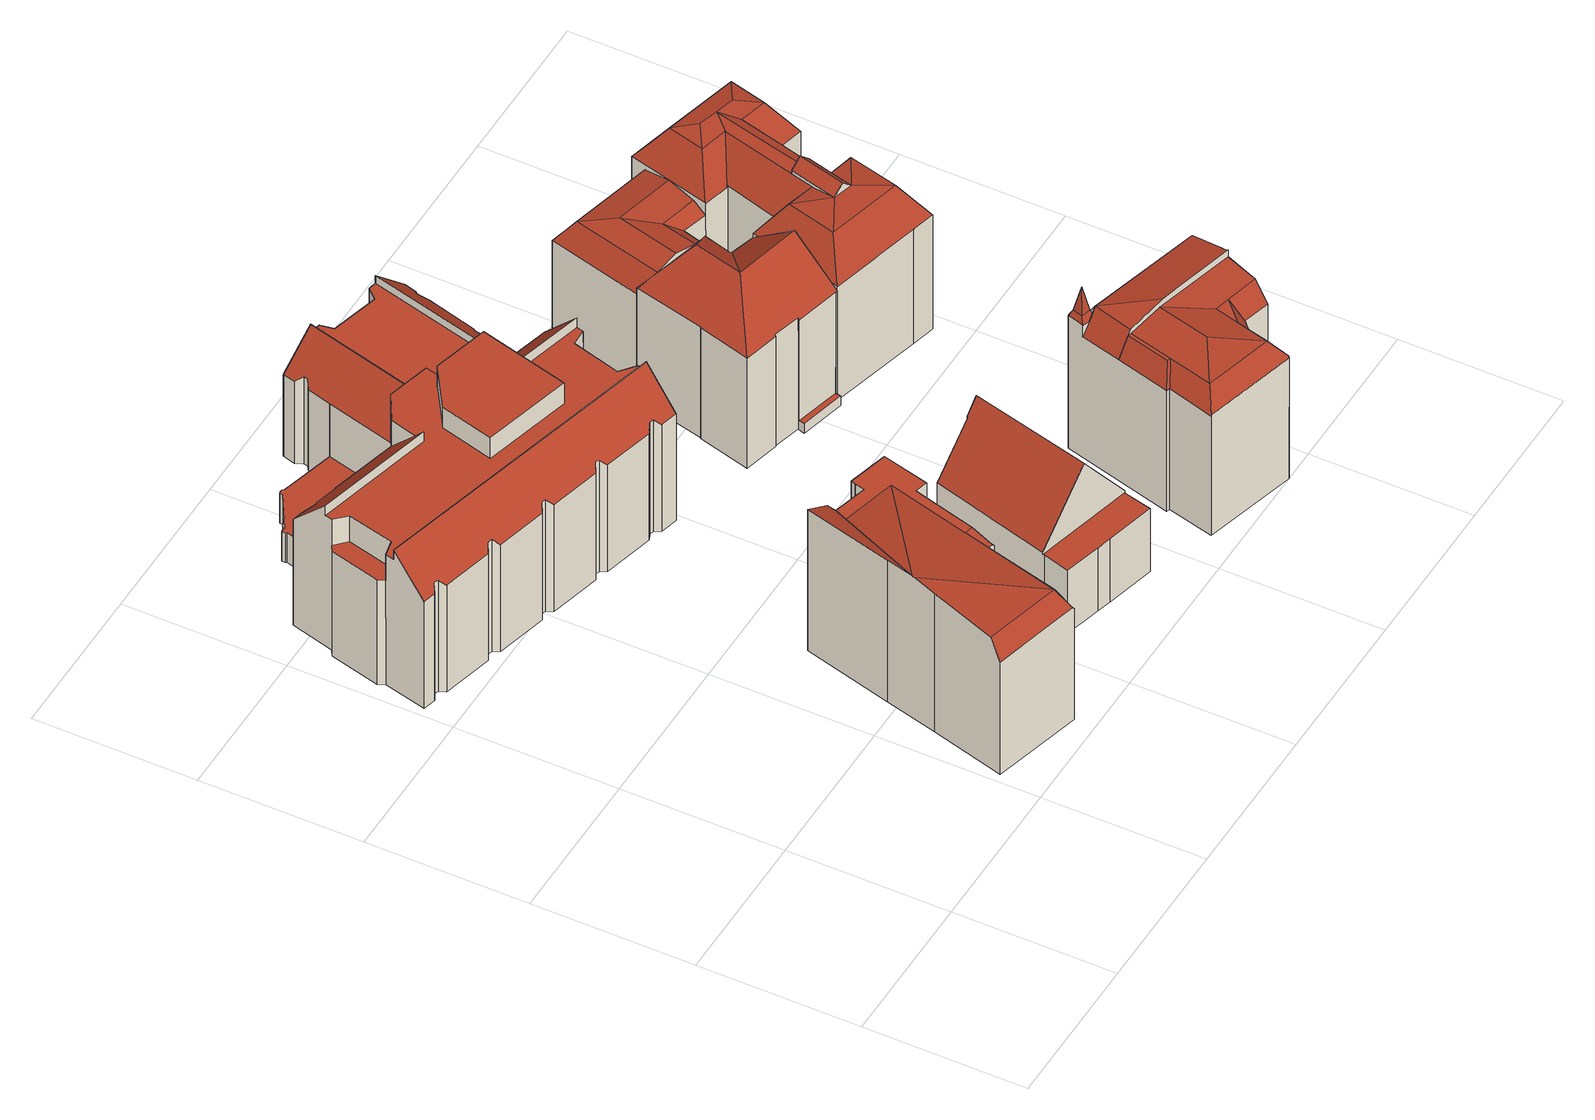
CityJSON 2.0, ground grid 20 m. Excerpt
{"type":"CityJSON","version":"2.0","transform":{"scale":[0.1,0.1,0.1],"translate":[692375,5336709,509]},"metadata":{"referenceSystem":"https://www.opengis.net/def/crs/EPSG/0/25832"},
"CityObjects":{
"building1":{"type":"Building","attributes":{"Gemeindeschluessel":"09162000","HoeheDach":"530.581","HoeheGrund":"509.930","Methode":"2000","NiedrigsteTraufeDesGebaeudes":"526.070","Geometrietyp2DReferenz":"3000","function":"31001_1000","roofType":"3400","measuredHeight":20.65,"storeysAboveGround":4},"address":[{"country":"Germany","locality":"München","thoroughfareName":"Giselastraße 22"}],"geometry":[{"type":"Solid","lod":"2","boundaries":[[[[0,1,2,3,4]],[[5,6,7,8,9,10,11]],[[12,13,14,15]],[[16,17,18,13,12,19,20,21,22,23,24]],[[1,25,17,16,2]],[[6,5,21,26,27]],[[2,16,24,3]],[[4,28,29,8,7,30,31,15,14,0]],[[19,32,20]],[[19,12,15,31]],[[18,25,1,0,14,13]],[[29,33,34,9,8]],[[26,21,35]],[[24,23,11,10,36]],[[37,36,34,33]],[[22,5,11,23]],[[30,7,6,27]],[[37,38,3,24,36]],[[28,4,3,38]],[[32,35,21,20]],[[22,21,5]],[[10,9,34,36]],[[18,17,25]],[[29,28,38,37,33]],[[30,27,26,35,32,19,31]]]],"semantics":{"surfaces":[{"type":"WallSurface"},{"type":"RoofSurface","Dachneigung":"90.000","Dachorientierung":"-1.000","Flaeche":"42.247","Z_MAX":"19.020","Z_MAX_ASL":"528.950","Z_MIN":"19.020","Z_MIN_ASL":"528.950"},{"type":"RoofSurface","Dachneigung":"30.699","Dachorientierung":"106.835","Flaeche":"29.247","Z_MAX":"19.020","Z_MAX_ASL":"528.950","Z_MIN":"16.173","Z_MIN_ASL":"526.103"},{"type":"RoofSurface","Dachneigung":"62.766","Dachorientierung":"106.861","Flaeche":"28.727","Z_MAX":"20.634","Z_MAX_ASL":"530.564","Z_MIN":"19.020","Z_MIN_ASL":"528.950"},{"type":"RoofSurface","Dachneigung":"27.245","Dachorientierung":"196.697","Flaeche":"3.826","Z_MAX":"19.020","Z_MAX_ASL":"528.950","Z_MIN":"16.234","Z_MIN_ASL":"526.164"},{"type":"GroundSurface"},{"type":"RoofSurface","Dachneigung":"80.733","Dachorientierung":"106.835","Flaeche":"120.168","Z_MAX":"20.651","Z_MAX_ASL":"530.581","Z_MIN":"19.020","Z_MIN_ASL":"528.950"},{"type":"RoofSurface","Dachneigung":"29.513","Dachorientierung":"196.600","Flaeche":"32.570","Z_MAX":"19.020","Z_MAX_ASL":"528.950","Z_MIN":"16.360","Z_MIN_ASL":"526.290"},{"type":"RoofSurface","Dachneigung":"82.511","Dachorientierung":"16.600","Flaeche":"45.531","Z_MAX":"20.651","Z_MAX_ASL":"530.581","Z_MIN":"19.020","Z_MIN_ASL":"528.950"},{"type":"RoofSurface","Dachneigung":"27.307","Dachorientierung":"106.835","Flaeche":"41.025","Z_MAX":"19.020","Z_MAX_ASL":"528.950","Z_MIN":"16.140","Z_MIN_ASL":"526.070"},{"type":"RoofSurface","Dachneigung":"22.581","Dachorientierung":"16.600","Flaeche":"13.567","Z_MAX":"19.020","Z_MAX_ASL":"528.950","Z_MIN":"16.164","Z_MIN_ASL":"526.094"},{"type":"RoofSurface","Dachneigung":"81.614","Dachorientierung":"196.602","Flaeche":"55.810","Z_MAX":"20.651","Z_MAX_ASL":"530.581","Z_MIN":"19.020","Z_MIN_ASL":"528.950"}],"values":[[0,0,0,1,2,3,4,5,0,0,0,0,0,6,7,8,0,9,0,10,0,11,0,0,0]]}}]},
"building2":{"type":"Building","attributes":{"Gemeindeschluessel":"09162000","HoeheDach":"532.100","HoeheGrund":"510.040","Methode":"2000","NiedrigsteTraufeDesGebaeudes":"514.330","Geometrietyp2DReferenz":"3000","function":"31001_9998","roofType":"1000","measuredHeight":22.06,"storeysAboveGround":4},"address":[{"country":"Germany","locality":"München","thoroughfareName":"Giselastraße 21"}],"geometry":[{"type":"Solid","lod":"2","boundaries":[[[[39,40,41,42]],[[43,44,45,46]],[[47,48,49,50,51,52]],[[40,53,54,41]],[[55,56,57]],[[58,59,60,61,57,56,62]],[[63,64,65,66]],[[67,68,69,70]],[[71,72,73,74]],[[75,76,77,78]],[[79,80,81,82]],[[83,84,85,86]],[[87,88,89,90]],[[61,91,57]],[[92,85,84,93,94,95,96]],[[97,98,99,100]],[[101,88,102,103,104,105]],[[61,60,106,107]],[[108,109,110,111]],[[112,113,67,70,114,115,116]],[[117,118,119,120]],[[121,39,42,122]],[[123,124,125,126,127,128,129,130,131,132,133,52,51,134]],[[135,136,137,138]],[[50,139,134,51]],[[140,63,66,141]],[[142,143,144,145]],[[146,147,148,149]],[[48,47,150]],[[151,152,153,154]],[[155,156,157,58,62,158]],[[159,160,161,162]],[[163,164,69,68,50,49]],[[48,150,165,166,167,168,72,71,169,102,88,87,170,171,172,157,156,173,145,144,174,163,49]],[[175,135,138,176]],[[100,43,46,97]],[[177,178,179,180]],[[165,181,182,166]],[[124,123,183,184]],[[185,186,187,133,132,188]],[[88,101,189,190,89]],[[106,60,59,172,171,99,98]],[[155,191,173,156]],[[171,170,192,99]],[[131,130,193,194]],[[80,190,189,81]],[[195,167,166,182,75,78]],[[126,125,196,197]],[[191,142,145,173]],[[198,199,200,201]],[[170,87,90,192]],[[64,175,176,65]],[[202,203,204,205]],[[72,168,206,73]],[[207,103,102,169]],[[125,124,184,196]],[[178,186,185,179]],[[187,47,52,133]],[[208,202,205,209]],[[53,40,39,121,210,160,159,211,136,135,175,64,63,140,212,213,199,198,203,202,208,104,103,207]],[[54,53,207,169,71,74,214]],[[95,215,216,96]],[[217,83,86,218]],[[74,73,206,219,220,221]],[[222,223,224,225]],[[181,165,150]],[[115,108,111,116]],[[213,212,226,227]],[[109,85,92,110]],[[86,85,109,108,115,218]],[[228,214,74,221]],[[210,121,122,229]],[[59,58,157,172]],[[114,217,218,115]],[[230,117,120,231]],[[44,79,82,45]],[[215,151,154,216]],[[118,222,225,119]],[[232,177,180,233]],[[139,234,235,236]],[[99,192,90,89,190,80,79,44,43,100]],[[56,55,94,93,237]],[[150,47,187,186,178,177,232,76,75,182,181]],[[93,84,83,217,114,70,69,164,238,237]],[[91,223,222,118,117,230,152,151,215,95,94,55,57]],[[168,167,219,206]],[[67,113,239,147,146,234,139,50,68]],[[160,210,229,161]],[[147,239,240,148]],[[221,220,241,228]],[[212,140,141,226]],[[143,142,191,155,158]],[[163,174,238,164]],[[127,126,197,242]],[[203,198,201,204]],[[76,232,233,77]],[[136,211,243,137]],[[129,128,244,245]],[[211,159,162,243]],[[199,213,227,200]],[[139,236,183,123,134]],[[224,223,91,61,107]],[[167,195,241,220,219]],[[56,237,238,174,144,143,158,62]],[[130,129,245,193]],[[152,230,231,153]],[[106,98,97,46,45,82,81,189,101,105,209,205,204,201,200,227,226,141,66,65,176,138,137,243,162,161,229,122,42,41,54,214,228,241,195,78,77,233,180,179,185,188,194,193,245,244,242,197,196,184,183,236,235,149,148,240,112,116,111,110,92,96,216,154,153,231,120,119,225,224,107]],[[128,127,242,244]],[[104,208,209,105]],[[132,131,194,188]],[[234,146,149,235]],[[239,113,112,240]]]],"semantics":{"surfaces":[{"type":"WallSurface"},{"type":"RoofSurface","Dachneigung":"42.513","Dachorientierung":"16.734","Flaeche":"65.933","Z_MAX":"20.440","Z_MAX_ASL":"530.480","Z_MIN":"15.330","Z_MIN_ASL":"525.370"},{"type":"RoofSurface","Dachneigung":"90.000","Dachorientierung":"-1.000","Flaeche":"122.517","Z_MAX":"4.290","Z_MAX_ASL":"514.330","Z_MIN":"4.290","Z_MIN_ASL":"514.330"},{"type":"RoofSurface","Dachneigung":"90.000","Dachorientierung":"-1.000","Flaeche":"328.989","Z_MAX":"19.070","Z_MAX_ASL":"529.110","Z_MIN":"19.070","Z_MIN_ASL":"529.110"},{"type":"RoofSurface","Dachneigung":"41.526","Dachorientierung":"196.734","Flaeche":"250.668","Z_MAX":"20.440","Z_MAX_ASL":"530.480","Z_MIN":"15.547","Z_MIN_ASL":"525.587"},{"type":"RoofSurface","Dachneigung":"90.000","Dachorientierung":"-1.000","Flaeche":"16.914","Z_MAX":"15.308","Z_MAX_ASL":"525.349","Z_MIN":"15.308","Z_MIN_ASL":"525.349"},{"type":"RoofSurface","Dachneigung":"90.000","Dachorientierung":"-1.000","Flaeche":"15.855","Z_MAX":"11.480","Z_MAX_ASL":"521.520","Z_MIN":"11.480","Z_MIN_ASL":"521.520"},{"type":"RoofSurface","Dachneigung":"90.000","Dachorientierung":"-1.000","Flaeche":"18.962","Z_MAX":"15.257","Z_MAX_ASL":"525.297","Z_MIN":"15.257","Z_MIN_ASL":"525.297"},{"type":"RoofSurface","Dachneigung":"42.513","Dachorientierung":"16.734","Flaeche":"105.162","Z_MAX":"20.440","Z_MAX_ASL":"530.480","Z_MIN":"15.330","Z_MIN_ASL":"525.370"},{"type":"RoofSurface","Dachneigung":"90.000","Dachorientierung":"-1.000","Flaeche":"171.038","Z_MAX":"15.300","Z_MAX_ASL":"525.340","Z_MIN":"15.300","Z_MIN_ASL":"525.340"},{"type":"RoofSurface","Dachneigung":"45.435","Dachorientierung":"106.682","Flaeche":"112.353","Z_MAX":"16.370","Z_MAX_ASL":"526.410","Z_MIN":"11.959","Z_MIN_ASL":"521.999"},{"type":"RoofSurface","Dachneigung":"44.160","Dachorientierung":"286.682","Flaeche":"94.461","Z_MAX":"16.370","Z_MAX_ASL":"526.410","Z_MIN":"11.910","Z_MIN_ASL":"521.950"},{"type":"RoofSurface","Dachneigung":"90.000","Dachorientierung":"-1.000","Flaeche":"123.558","Z_MAX":"22.060","Z_MAX_ASL":"532.100","Z_MIN":"22.060","Z_MIN_ASL":"532.100"},{"type":"GroundSurface"}],"values":[[0,0,0,0,0,1,0,0,0,0,0,0,0,0,0,0,0,0,0,0,0,0,2,0,0,0,0,0,0,0,0,0,0,3,0,0,0,0,0,0,0,0,0,0,0,0,0,0,0,0,0,0,0,0,0,0,0,0,0,4,0,0,0,5,0,0,0,0,0,6,0,0,0,0,0,0,0,0,0,0,7,0,8,9,10,0,11,0,0,0,0,12,0,0,0,0,0,0,0,0,0,0,0,0,0,0,13,0,0,0,0,0]]}}]},
"building3":{"type":"Building","attributes":{"Gemeindeschluessel":"09162000","HoeheDach":"527.670","HoeheGrund":"509.730","Methode":"2000","NiedrigsteTraufeDesGebaeudes":"518.910","Geometrietyp2DReferenz":"3000","function":"31001_9998","roofType":"3100","measuredHeight":17.94,"storeysAboveGround":2},"address":[{"country":"Germany","locality":"München","thoroughfareName":"Giselastraße 24"}],"geometry":[{"type":"Solid","lod":"2","boundaries":[[[[246,247,248,249,250]],[[251,252,253,254,255,256]],[[257,258,259,260]],[[258,257,261,262,263,264,246,250]],[[261,257,260,265]],[[266,267,251,256,268]],[[269,266,268,262,261,265]],[[253,252,270,271]],[[260,259,249,248,247,272,273,271,270,274,269,265]],[[258,250,249,259]],[[272,264,263,255,254,273]],[[267,266,269,274]],[[262,268,256,255,263]],[[246,264,272,247]],[[254,253,271,273]],[[270,252,251,267,274]]]],"semantics":{"surfaces":[{"type":"WallSurface"},{"type":"RoofSurface","Dachneigung":"37.214","Dachorientierung":"286.524","Flaeche":"161.896","Z_MAX":"17.940","Z_MAX_ASL":"527.670","Z_MIN":"9.497","Z_MIN_ASL":"519.227"},{"type":"RoofSurface","Dachneigung":"90.000","Dachorientierung":"-1.000","Flaeche":"46.201","Z_MAX":"9.180","Z_MAX_ASL":"518.910","Z_MIN":"9.180","Z_MIN_ASL":"518.910"},{"type":"RoofSurface","Dachneigung":"37.214","Dachorientierung":"106.524","Flaeche":"164.399","Z_MAX":"17.940","Z_MAX_ASL":"527.670","Z_MIN":"9.467","Z_MIN_ASL":"519.197"},{"type":"GroundSurface"}],"values":[[0,1,0,2,0,3,0,0,4,0,0,0,0,0,0,0]]}}]},
"building4":{"type":"Building","attributes":{"Gemeindeschluessel":"09162000","HoeheDach":"513.508","HoeheGrund":"510.030","Methode":"3100","NiedrigsteTraufeDesGebaeudes":"513.508","Geometrietyp2DReferenz":"3000","function":"51009_1610","roofType":"1000","measuredHeight":3.48},"geometry":[{"type":"Solid","lod":"2","boundaries":[[[[275,97,46,276]],[[277,189,81,82,45,46,97,278]],[[279,189,277,280]],[[281,81,189,279]],[[280,277,278,282]],[[276,46,45,283]],[[284,82,81,281]],[[283,45,82,284]],[[276,283,284,281,279,280,282,275]],[[282,278,97,275]]]],"semantics":{"surfaces":[{"type":"WallSurface"},{"type":"GroundSurface"},{"type":"RoofSurface","Dachneigung":"90.000","Dachorientierung":"-1.000","Flaeche":"7.277","Z_MAX":"3.478","Z_MAX_ASL":"513.508","Z_MIN":"3.478","Z_MIN_ASL":"513.508"}],"values":[[0,1,0,0,0,0,0,0,2,0]]}}]},
"building5":{"type":"Building","attributes":{"Gemeindeschluessel":"09162000","HoeheDach":"533.340","HoeheGrund":"509.680","Methode":"2000","NiedrigsteTraufeDesGebaeudes":"523.440","Geometrietyp2DReferenz":"3000","function":"31001_1000","roofType":"3400","measuredHeight":23.66,"storeysAboveGround":4},"address":[{"country":"Germany","locality":"München","thoroughfareName":"Giselastraße 26"}],"geometry":[{"type":"Solid","lod":"2","boundaries":[[[[285,286,287,288]],[[289,290,291,292]],[[293,294,295]],[[296,297,298,299,300]],[[301,302,303,304]],[[305,306,307,308]],[[309,310,311,312,313,314,315,316]],[[317,318,319]],[[320,321,309,322]],[[323,319,318,324,325,300,326]],[[295,327,328]],[[329,330,331,332]],[[314,333,334,335,336,337,338,315]],[[296,339,297]],[[331,330,340,341,285,288]],[[342,343,344,322]],[[287,286,345,346,347,348]],[[312,311,349]],[[322,309,316,342]],[[310,350,324]],[[302,351,352,353,303]],[[323,290,289,354,317,319]],[[294,327,295]],[[305,355,356,306]],[[291,308,307,304,303,353,343,342,316,315,338,332,331,288,287,348,357,292]],[[358,328,327,313,312,349]],[[344,359,339,320,322]],[[306,301,304,307]],[[347,360,357,348]],[[317,361,358]],[[293,295,328]],[[293,334,333,294]],[[286,285,341,345]],[[301,306,356,298,302]],[[324,350,321,320,325]],[[317,358,349]],[[337,329,332,338]],[[335,361,336]],[[302,298,297,351]],[[356,299,298]],[[318,317,349,311,310,324]],[[294,333,314,313,327]],[[360,347,346,340,330,329,337,336,361,317,354]],[[352,351,297,339,359]],[[325,320,339,296,300]],[[291,290,323,326,355,305,308]],[[361,335,334,293,328,358]],[[352,359,344,343,353]],[[350,310,309,321]],[[357,360,354,289,292]],[[340,346,345,341]],[[300,299,356,355,326]]]],"semantics":{"surfaces":[{"type":"WallSurface"},{"type":"RoofSurface","Dachneigung":"11.776","Dachorientierung":"17.074","Flaeche":"2.067","Z_MAX":"23.660","Z_MAX_ASL":"533.340","Z_MIN":"20.260","Z_MIN_ASL":"529.940"},{"type":"RoofSurface","Dachneigung":"79.519","Dachorientierung":"106.873","Flaeche":"32.044","Z_MAX":"21.050","Z_MAX_ASL":"530.730","Z_MIN":"20.230","Z_MIN_ASL":"529.910"},{"type":"RoofSurface","Dachneigung":"77.313","Dachorientierung":"286.873","Flaeche":"12.727","Z_MAX":"21.910","Z_MAX_ASL":"531.590","Z_MIN":"20.830","Z_MIN_ASL":"530.510"},{"type":"RoofSurface","Dachneigung":"25.971","Dachorientierung":"197.099","Flaeche":"1.281","Z_MAX":"20.230","Z_MAX_ASL":"529.910","Z_MIN":"17.584","Z_MIN_ASL":"527.264"},{"type":"RoofSurface","Dachneigung":"11.614","Dachorientierung":"197.074","Flaeche":"2.065","Z_MAX":"23.660","Z_MAX_ASL":"533.340","Z_MIN":"20.260","Z_MIN_ASL":"529.940"},{"type":"RoofSurface","Dachneigung":"79.523","Dachorientierung":"197.075","Flaeche":"19.989","Z_MAX":"21.050","Z_MAX_ASL":"530.730","Z_MIN":"20.230","Z_MIN_ASL":"529.910"},{"type":"RoofSurface","Dachneigung":"78.215","Dachorientierung":"17.075","Flaeche":"66.632","Z_MAX":"21.910","Z_MAX_ASL":"531.590","Z_MIN":"20.830","Z_MIN_ASL":"530.510"},{"type":"RoofSurface","Dachneigung":"9.927","Dachorientierung":"286.871","Flaeche":"2.429","Z_MAX":"23.660","Z_MAX_ASL":"533.340","Z_MIN":"20.260","Z_MIN_ASL":"529.940"},{"type":"RoofSurface","Dachneigung":"32.236","Dachorientierung":"197.035","Flaeche":"11.980","Z_MAX":"20.230","Z_MAX_ASL":"529.910","Z_MIN":"17.577","Z_MIN_ASL":"527.257"},{"type":"GroundSurface"},{"type":"RoofSurface","Dachneigung":"21.799","Dachorientierung":"197.075","Flaeche":"1.709","Z_MAX":"20.260","Z_MAX_ASL":"529.940","Z_MIN":"19.260","Z_MIN_ASL":"528.940"},{"type":"RoofSurface","Dachneigung":"29.691","Dachorientierung":"286.873","Flaeche":"17.749","Z_MAX":"20.230","Z_MAX_ASL":"529.910","Z_MIN":"17.565","Z_MIN_ASL":"527.245"},{"type":"RoofSurface","Dachneigung":"9.926","Dachorientierung":"106.871","Flaeche":"2.429","Z_MAX":"23.660","Z_MAX_ASL":"533.340","Z_MIN":"20.260","Z_MIN_ASL":"529.940"},{"type":"RoofSurface","Dachneigung":"21.798","Dachorientierung":"17.074","Flaeche":"1.139","Z_MAX":"20.260","Z_MAX_ASL":"529.940","Z_MIN":"19.530","Z_MIN_ASL":"529.210"},{"type":"RoofSurface","Dachneigung":"90.000","Dachorientierung":"-1.000","Flaeche":"5.697","Z_MAX":"13.760","Z_MAX_ASL":"523.440","Z_MIN":"13.760","Z_MIN_ASL":"523.440"},{"type":"RoofSurface","Dachneigung":"30.303","Dachorientierung":"137.651","Flaeche":"8.273","Z_MAX":"20.230","Z_MAX_ASL":"529.910","Z_MIN":"17.583","Z_MIN_ASL":"527.263"},{"type":"RoofSurface","Dachneigung":"90.000","Dachorientierung":"-1.000","Flaeche":"2.406","Z_MAX":"20.230","Z_MAX_ASL":"529.910","Z_MIN":"20.230","Z_MIN_ASL":"529.910"},{"type":"RoofSurface","Dachneigung":"35.708","Dachorientierung":"106.873","Flaeche":"15.410","Z_MAX":"20.230","Z_MAX_ASL":"529.910","Z_MIN":"17.583","Z_MIN_ASL":"527.263"},{"type":"RoofSurface","Dachneigung":"90.000","Dachorientierung":"-1.000","Flaeche":"3.169","Z_MAX":"20.230","Z_MAX_ASL":"529.910","Z_MIN":"20.230","Z_MIN_ASL":"529.910"},{"type":"RoofSurface","Dachneigung":"31.105","Dachorientierung":"286.883","Flaeche":"19.403","Z_MAX":"20.830","Z_MAX_ASL":"530.510","Z_MIN":"17.616","Z_MIN_ASL":"527.296"},{"type":"RoofSurface","Dachneigung":"21.801","Dachorientierung":"286.873","Flaeche":"1.646","Z_MAX":"20.260","Z_MAX_ASL":"529.940","Z_MIN":"19.385","Z_MIN_ASL":"529.065"},{"type":"RoofSurface","Dachneigung":"33.780","Dachorientierung":"17.075","Flaeche":"56.487","Z_MAX":"20.830","Z_MAX_ASL":"530.510","Z_MIN":"17.530","Z_MIN_ASL":"527.210"},{"type":"RoofSurface","Dachneigung":"31.644","Dachorientierung":"197.075","Flaeche":"32.447","Z_MAX":"20.230","Z_MAX_ASL":"529.910","Z_MIN":"17.611","Z_MIN_ASL":"527.291"},{"type":"RoofSurface","Dachneigung":"79.519","Dachorientierung":"286.873","Flaeche":"41.022","Z_MAX":"21.050","Z_MAX_ASL":"530.730","Z_MIN":"20.230","Z_MIN_ASL":"529.910"},{"type":"RoofSurface","Dachneigung":"21.801","Dachorientierung":"106.873","Flaeche":"1.931","Z_MAX":"20.260","Z_MAX_ASL":"529.940","Z_MIN":"19.260","Z_MIN_ASL":"528.940"},{"type":"RoofSurface","Dachneigung":"30.125","Dachorientierung":"286.874","Flaeche":"18.987","Z_MAX":"20.230","Z_MAX_ASL":"529.910","Z_MIN":"17.626","Z_MIN_ASL":"527.306"},{"type":"RoofSurface","Dachneigung":"78.369","Dachorientierung":"197.075","Flaeche":"34.067","Z_MAX":"21.050","Z_MAX_ASL":"530.730","Z_MIN":"20.230","Z_MIN_ASL":"529.910"}],"values":[[0,0,1,2,0,0,0,3,4,0,5,0,0,6,0,0,0,0,0,0,0,7,8,9,10,11,12,0,0,0,13,14,15,16,17,0,0,0,18,19,20,21,22,23,24,0,25,0,26,0,0,27]]}}]},
"building6":{"type":"Building","attributes":{"Gemeindeschluessel":"09162000","HoeheDach":"530.610","HoeheGrund":"509.640","Methode":"2000","NiedrigsteTraufeDesGebaeudes":"510.970","Geometrietyp2DReferenz":"3000","function":"31001_1000","roofType":"3200","measuredHeight":20.97},"address":[{"country":"Germany","locality":"München","thoroughfareName":"Giselastraße 25"}],"geometry":[{"type":"Solid","lod":"2","boundaries":[[[[362,363,364,365,366]],[[367,368,369,370]],[[371,372,373,374]],[[375,370,369,376,377]],[[378,379,380,381,382,383,384,385,365,364]],[[386,387,388,389]],[[386,389,390,391,392]],[[373,393,394,395]],[[396,380,379,397]],[[398,387,386,392,399,400,401,402]],[[403,404,405,383,382,406]],[[400,399,378,407,408]],[[409,385,384,410,411,412]],[[413,391,390,414]],[[379,413,414,397]],[[365,385,409,366]],[[377,376,415,416]],[[369,368,388,387,415,376]],[[395,394,375,377]],[[372,417,393,373]],[[398,418,395,377,416]],[[362,419,408,407,363]],[[411,410,405,404]],[[384,383,405,410]],[[398,416,415,387]],[[403,412,411,404]],[[382,381,420,406]],[[372,371,401,400,408,419,421]],[[421,422,417,372]],[[402,374,373,395,418]],[[401,371,374,402]],[[402,418,398]],[[381,380,396,420]],[[391,413,379,378,399,392]],[[363,407,378,364]],[[370,375,394,393,417,422,367]],[[419,362,366,409,412,403,406,420,396,397,414,390,389,388,368,367,422,421]]]],"semantics":{"surfaces":[{"type":"WallSurface"},{"type":"RoofSurface","Dachneigung":"54.815","Dachorientierung":"106.319","Flaeche":"6.859","Z_MAX":"16.020","Z_MAX_ASL":"525.660","Z_MIN":"14.962","Z_MIN_ASL":"524.602"},{"type":"RoofSurface","Dachneigung":"34.200","Dachorientierung":"16.315","Flaeche":"38.195","Z_MAX":"16.020","Z_MAX_ASL":"525.660","Z_MIN":"13.293","Z_MIN_ASL":"522.933"},{"type":"RoofSurface","Dachneigung":"51.240","Dachorientierung":"196.314","Flaeche":"88.080","Z_MAX":"20.970","Z_MAX_ASL":"530.610","Z_MIN":"16.050","Z_MIN_ASL":"525.690"},{"type":"RoofSurface","Dachneigung":"77.586","Dachorientierung":"196.315","Flaeche":"22.704","Z_MAX":"16.790","Z_MAX_ASL":"526.430","Z_MIN":"16.020","Z_MIN_ASL":"525.660"},{"type":"RoofSurface","Dachneigung":"37.296","Dachorientierung":"16.314","Flaeche":"33.953","Z_MAX":"20.970","Z_MAX_ASL":"530.610","Z_MIN":"16.050","Z_MIN_ASL":"525.690"},{"type":"RoofSurface","Dachneigung":"48.186","Dachorientierung":"106.320","Flaeche":"35.244","Z_MAX":"20.970","Z_MAX_ASL":"530.610","Z_MIN":"16.119","Z_MIN_ASL":"525.760"},{"type":"RoofSurface","Dachneigung":"33.471","Dachorientierung":"286.320","Flaeche":"40.822","Z_MAX":"16.020","Z_MAX_ASL":"525.660","Z_MIN":"13.290","Z_MIN_ASL":"522.930"},{"type":"RoofSurface","Dachneigung":"77.586","Dachorientierung":"16.315","Flaeche":"33.327","Z_MAX":"16.790","Z_MAX_ASL":"526.430","Z_MIN":"16.020","Z_MIN_ASL":"525.660"},{"type":"RoofSurface","Dachneigung":"58.638","Dachorientierung":"196.315","Flaeche":"8.367","Z_MAX":"16.020","Z_MAX_ASL":"525.660","Z_MIN":"14.953","Z_MIN_ASL":"524.593"},{"type":"RoofSurface","Dachneigung":"75.380","Dachorientierung":"286.319","Flaeche":"30.282","Z_MAX":"16.790","Z_MAX_ASL":"526.430","Z_MIN":"16.020","Z_MIN_ASL":"525.660"},{"type":"RoofSurface","Dachneigung":"90.000","Dachorientierung":"-1.000","Flaeche":"4.556","Z_MAX":"1.330","Z_MAX_ASL":"510.970","Z_MIN":"1.330","Z_MIN_ASL":"510.970"},{"type":"RoofSurface","Dachneigung":"75.380","Dachorientierung":"106.319","Flaeche":"19.611","Z_MAX":"16.790","Z_MAX_ASL":"526.430","Z_MIN":"16.020","Z_MIN_ASL":"525.660"},{"type":"RoofSurface","Dachneigung":"48.186","Dachorientierung":"286.320","Flaeche":"79.470","Z_MAX":"20.970","Z_MAX_ASL":"530.610","Z_MIN":"16.095","Z_MIN_ASL":"525.735"},{"type":"RoofSurface","Dachneigung":"51.240","Dachorientierung":"16.315","Flaeche":"45.936","Z_MAX":"20.970","Z_MAX_ASL":"530.610","Z_MIN":"16.119","Z_MIN_ASL":"525.760"},{"type":"GroundSurface"}],"values":[[0,0,1,2,3,0,0,4,0,5,0,6,0,0,0,0,7,0,8,9,10,0,11,0,0,0,0,0,0,12,0,0,0,13,14,0,15]]}}]},
"building7":{"type":"Building","attributes":{"Gemeindeschluessel":"09162000","HoeheDach":"532.270","HoeheGrund":"509.610","Methode":"2000","NiedrigsteTraufeDesGebaeudes":"526.272","Geometrietyp2DReferenz":"3000","function":"31001_1000","roofType":"3400","measuredHeight":22.66},"address":[{"country":"Germany","locality":"München","thoroughfareName":"Giselastraße 27"}],"geometry":[{"type":"Solid","lod":"2","boundaries":[[[[423,424,425]],[[426,427,428,429,430,431]],[[432,433,434,435]],[[436,437,438]],[[367,422,439,440,441]],[[442,429,428,443]],[[428,444,443]],[[445,441,446]],[[428,427,423,444]],[[438,447,448,449,436]],[[424,423,427]],[[431,450,451,426]],[[443,452,453,442]],[[454,455,423,456]],[[367,441,445,457,458]],[[459,460,461,462,463]],[[464,465,453,452,466,432]],[[449,467,468,437,436]],[[440,439,464,432,435]],[[426,451,469,470]],[[465,471,472,453]],[[423,425,473,456]],[[449,448,458,457,467]],[[455,454,474,444]],[[440,435,446,441]],[[463,462,447,438]],[[475,425,424,476,477]],[[473,478,433,479]],[[430,366,450,431]],[[468,480,437]],[[459,478,473,425,475,460]],[[362,366,430,429,442]],[[453,472,362,442]],[[457,445,446,468,467]],[[476,424,427,426,470]],[[446,435,434]],[[462,461,481,482,469,451,450,366,362,472,471,422,367,458,448,447]],[[474,466,452,444]],[[456,473,479,466,474,454]],[[433,432,466,479]],[[475,481,461,460]],[[437,480,433,478]],[[477,482,481,475]],[[480,468,446,434,433]],[[476,470,469,482,477]],[[465,464,439,422,471]],[[444,452,443]],[[423,455,444]],[[438,437,478,459,463]]]],"semantics":{"surfaces":[{"type":"RoofSurface","Dachneigung":"81.617","Dachorientierung":"16.503","Flaeche":"5.674","Z_MAX":"21.460","Z_MAX_ASL":"531.070","Z_MIN":"20.990","Z_MIN_ASL":"530.600"},{"type":"RoofSurface","Dachneigung":"34.324","Dachorientierung":"196.502","Flaeche":"64.174","Z_MAX":"20.990","Z_MAX_ASL":"530.600","Z_MIN":"16.709","Z_MIN_ASL":"526.319"},{"type":"RoofSurface","Dachneigung":"78.800","Dachorientierung":"196.502","Flaeche":"7.410","Z_MAX":"21.460","Z_MAX_ASL":"531.070","Z_MIN":"20.990","Z_MIN_ASL":"530.600"},{"type":"RoofSurface","Dachneigung":"31.576","Dachorientierung":"106.679","Flaeche":"7.330","Z_MAX":"20.990","Z_MAX_ASL":"530.600","Z_MIN":"16.694","Z_MIN_ASL":"526.304"},{"type":"WallSurface"},{"type":"RoofSurface","Dachneigung":"31.966","Dachorientierung":"286.518","Flaeche":"45.968","Z_MAX":"20.990","Z_MAX_ASL":"530.600","Z_MIN":"16.761","Z_MIN_ASL":"526.371"},{"type":"RoofSurface","Dachneigung":"82.546","Dachorientierung":"286.518","Flaeche":"11.560","Z_MAX":"21.460","Z_MAX_ASL":"531.070","Z_MIN":"20.990","Z_MIN_ASL":"530.600"},{"type":"RoofSurface","Dachneigung":"34.329","Dachorientierung":"16.642","Flaeche":"6.714","Z_MAX":"20.990","Z_MAX_ASL":"530.600","Z_MIN":"16.770","Z_MIN_ASL":"526.380"},{"type":"RoofSurface","Dachneigung":"81.626","Dachorientierung":"196.502","Flaeche":"19.946","Z_MAX":"21.460","Z_MAX_ASL":"531.070","Z_MIN":"20.990","Z_MIN_ASL":"530.600"},{"type":"RoofSurface","Dachneigung":"82.394","Dachorientierung":"106.518","Flaeche":"11.331","Z_MAX":"21.460","Z_MAX_ASL":"531.070","Z_MIN":"20.990","Z_MIN_ASL":"530.600"},{"type":"RoofSurface","Dachneigung":"33.703","Dachorientierung":"16.460","Flaeche":"17.585","Z_MAX":"20.990","Z_MAX_ASL":"530.600","Z_MIN":"16.761","Z_MIN_ASL":"526.371"},{"type":"RoofSurface","Dachneigung":"47.559","Dachorientierung":"106.518","Flaeche":"10.832","Z_MAX":"22.660","Z_MAX_ASL":"532.270","Z_MIN":"21.460","Z_MIN_ASL":"531.070"},{"type":"RoofSurface","Dachneigung":"34.073","Dachorientierung":"286.515","Flaeche":"48.758","Z_MAX":"20.990","Z_MAX_ASL":"530.600","Z_MIN":"16.667","Z_MIN_ASL":"526.277"},{"type":"RoofSurface","Dachneigung":"31.576","Dachorientierung":"106.517","Flaeche":"31.204","Z_MAX":"20.990","Z_MAX_ASL":"530.600","Z_MIN":"16.708","Z_MIN_ASL":"526.318"},{"type":"RoofSurface","Dachneigung":"34.175","Dachorientierung":"196.502","Flaeche":"18.185","Z_MAX":"20.990","Z_MAX_ASL":"530.600","Z_MIN":"16.662","Z_MIN_ASL":"526.272"},{"type":"RoofSurface","Dachneigung":"47.561","Dachorientierung":"286.517","Flaeche":"10.832","Z_MAX":"22.660","Z_MAX_ASL":"532.270","Z_MIN":"21.460","Z_MIN_ASL":"531.070"},{"type":"RoofSurface","Dachneigung":"31.966","Dachorientierung":"286.518","Flaeche":"37.859","Z_MAX":"20.990","Z_MAX_ASL":"530.600","Z_MIN":"16.771","Z_MIN_ASL":"526.381"},{"type":"RoofSurface","Dachneigung":"33.706","Dachorientierung":"16.496","Flaeche":"17.476","Z_MAX":"20.990","Z_MAX_ASL":"530.600","Z_MIN":"16.750","Z_MIN_ASL":"526.360"},{"type":"RoofSurface","Dachneigung":"70.295","Dachorientierung":"106.518","Flaeche":"15.114","Z_MAX":"21.460","Z_MAX_ASL":"531.070","Z_MIN":"20.990","Z_MIN_ASL":"530.600"},{"type":"RoofSurface","Dachneigung":"78.781","Dachorientierung":"106.518","Flaeche":"5.734","Z_MAX":"21.460","Z_MAX_ASL":"531.070","Z_MIN":"20.990","Z_MIN_ASL":"530.600"},{"type":"RoofSurface","Dachneigung":"33.257","Dachorientierung":"106.518","Flaeche":"48.926","Z_MAX":"20.990","Z_MAX_ASL":"530.600","Z_MIN":"16.682","Z_MIN_ASL":"526.292"},{"type":"RoofSurface","Dachneigung":"34.330","Dachorientierung":"16.502","Flaeche":"56.429","Z_MAX":"20.990","Z_MAX_ASL":"530.600","Z_MIN":"16.756","Z_MIN_ASL":"526.366"},{"type":"RoofSurface","Dachneigung":"31.572","Dachorientierung":"106.521","Flaeche":"46.529","Z_MAX":"20.990","Z_MAX_ASL":"530.600","Z_MIN":"16.713","Z_MIN_ASL":"526.323"},{"type":"RoofSurface","Dachneigung":"78.793","Dachorientierung":"286.519","Flaeche":"5.740","Z_MAX":"21.460","Z_MAX_ASL":"531.070","Z_MIN":"20.990","Z_MIN_ASL":"530.600"},{"type":"GroundSurface"},{"type":"RoofSurface","Dachneigung":"70.296","Dachorientierung":"286.518","Flaeche":"15.114","Z_MAX":"21.460","Z_MAX_ASL":"531.070","Z_MIN":"20.990","Z_MIN_ASL":"530.600"},{"type":"RoofSurface","Dachneigung":"78.800","Dachorientierung":"196.501","Flaeche":"7.238","Z_MAX":"21.460","Z_MAX_ASL":"531.070","Z_MIN":"20.990","Z_MIN_ASL":"530.600"},{"type":"RoofSurface","Dachneigung":"78.800","Dachorientierung":"16.502","Flaeche":"17.823","Z_MAX":"21.460","Z_MAX_ASL":"531.070","Z_MIN":"20.990","Z_MIN_ASL":"530.600"},{"type":"RoofSurface","Dachneigung":"81.617","Dachorientierung":"16.502","Flaeche":"5.790","Z_MAX":"21.460","Z_MAX_ASL":"531.070","Z_MIN":"20.990","Z_MIN_ASL":"530.600"},{"type":"RoofSurface","Dachneigung":"34.175","Dachorientierung":"196.502","Flaeche":"17.824","Z_MAX":"20.990","Z_MAX_ASL":"530.600","Z_MIN":"16.682","Z_MIN_ASL":"526.292"}],"values":[[0,1,2,3,4,5,6,7,8,4,9,4,10,11,4,4,12,13,14,4,4,4,4,15,16,4,17,18,4,19,20,4,4,21,22,23,24,4,4,25,4,26,4,27,4,4,28,4,29]]}}]}
},
"vertices":[
[366,145,9],[366,145,171],[365,146,172],[353,149,172],[353,149,9],[242,177,216],[251,211,216],[251,211,9],[234,146,9],[234,146,211],[241,174,216],[241,176,216],[355,311,200],[405,298,200],[405,298,9],[355,311,9],[353,164,200],[374,243,200],[390,239,200],[353,305,200],[350,293,200],[307,304,200],[299,289,200],[370,271,200],[342,166,200],[390,239,172],[310,316,200],[280,323,216],[321,24,9],[209,53,9],[280,323,9],[353,305,9],[353,305,171],[209,53,173],[213,67,200],[310,316,171],[310,42,200],[319,25,173],[321,24,171],
[32,640,173],[24,635,166],[24,635,10],[32,640,10],[421,640,163],[420,634,163],[420,634,10],[421,640,10],[205,784,164],[205,784,201],[240,804,201],[240,804,130],[240,804,53],[205,784,53],[8,639,166],[8,639,10],[373,740,174],[373,740,164],[383,738,164],[332,703,215],[424,679,215],[436,724,164],[416,729,164],[344,748,164],[205,588,166],[200,596,174],[200,596,10],[205,588,10],[320,943,174],[281,793,174],[281,793,163],[320,943,163],[21,692,201],[41,696,201],[41,696,163],[21,692,163],[55,822,165],[71,818,165],[71,818,10],[55,822,10],[418,626,163],[416,620,163],[416,620,10],[418,626,10],[396,907,163],[408,920,163],[408,920,125],[396,907,125],[385,609,201],[403,594,201],[403,594,163],[385,609,163],[416,729,130],[408,920,10],[418,918,163],[418,918,174],[462,906,130],[462,906,10],[427,662,10],[422,670,10],[422,670,163],[427,662,163],[403,594,10],[400,582,201],[400,582,215],[389,540,166],[389,540,10],[436,724,10],[416,729,10],[340,945,125],[403,928,125],[403,928,10],[340,945,10],[279,954,10],[279,954,130],[333,940,163],[333,940,125],[333,940,10],[436,809,130],[428,804,137],[428,804,10],[436,809,10],[38,638,173],[38,638,10],[195,907,53],[193,909,53],[190,910,53],[187,909,53],[186,905,53],[142,879,53],[139,880,53],[136,879,53],[136,875,53],[137,873,53],[120,806,53],[262,889,53],[187,593,166],[124,609,166],[124,609,10],[187,593,10],[262,889,130],[268,572,166],[268,572,10],[221,731,231],[274,766,231],[274,766,201],[221,731,201],[278,924,137],[279,929,137],[279,929,10],[278,924,10],[196,751,201],[449,886,137],[448,880,137],[448,880,10],[449,886,10],[315,635,231],[315,635,201],[332,703,201],[344,748,231],[113,619,173],[105,614,166],[105,614,10],[113,619,10],[294,790,201],[294,790,163],[193,739,201],[43,777,201],[41,768,201],[55,754,201],[18,681,201],[401,669,201],[422,670,201],[424,679,201],[203,664,201],[287,763,201],[195,598,173],[195,598,10],[81,808,172],[90,813,164],[90,813,10],[81,808,10],[193,739,215],[43,777,215],[195,907,10],[193,909,10],[120,805,10],[120,805,164],[120,806,164],[137,873,10],[411,599,10],[411,599,163],[203,664,231],[401,669,163],[136,879,10],[136,875,10],[41,768,10],[190,910,10],[187,909,10],[349,551,166],[286,567,166],[286,567,10],[349,551,10],[363,554,173],[357,555,173],[357,555,10],[363,554,10],[55,754,163],[18,681,215],[367,546,166],[367,546,10],[42,630,166],[119,617,174],[276,577,174],[281,575,173],[21,692,10],[457,890,130],[457,890,10],[336,923,163],[336,923,125],[41,768,163],[33,763,163],[17,700,163],[427,799,137],[432,791,130],[432,791,10],[427,799,10],[276,577,10],[281,575,10],[17,700,10],[42,630,10],[453,872,130],[453,872,10],[76,810,172],[76,810,10],[270,919,130],[270,919,10],[262,889,10],[373,740,163],[287,763,163],[275,938,130],[275,938,10],[33,763,10],[186,905,10],[119,617,10],[142,879,10],[139,880,10],
[436,94,99],[436,94,7],[462,87,7],[481,82,7],[481,82,99],[546,263,187],[531,266,167],[531,265,167],[484,277,104],[445,129,102],[508,113,187],[561,62,99],[500,77,99],[500,77,7],[561,62,7],[569,95,99],[570,97,99],[445,129,99],[445,127,99],[569,95,7],[608,247,102],[548,262,184],[570,97,102],[608,247,7],[531,266,7],[531,265,7],[445,127,7],[484,277,7],[548,262,7],
[427,662,45],[421,640,45],[428,609,10],[437,645,10],[411,599,45],[428,609,45],[416,620,45],[437,645,45],[420,634,45],[418,626,45],
[777,219,144],[819,208,144],[819,208,7],[777,219,7],[835,124,224],[833,117,225],[833,117,7],[835,124,7],[701,221,209],[690,224,209],[694,216,243],[713,75,217],[745,20,209],[755,60,209],[763,91,209],[730,141,217],[780,63,183],[774,57,183],[774,57,7],[780,63,7],[819,59,183],[785,68,183],[785,68,7],[819,59,7],[651,90,183],[669,158,183],[682,208,183],[682,208,199],[682,208,201],[687,228,201],[687,228,7],[651,90,7],[701,203,215],[687,153,215],[734,140,226],[673,98,209],[669,99,209],[655,89,183],[833,114,226],[684,154,209],[687,153,209],[833,114,217],[686,211,209],[698,208,209],[742,212,186],[773,204,185],[773,204,7],[742,212,7],[688,228,202],[705,223,202],[706,223,199],[706,223,184],[742,214,183],[742,214,7],[659,43,209],[774,206,182],[774,206,144],[655,89,7],[640,31,7],[640,31,182],[816,195,144],[816,195,182],[815,193,185],[815,193,7],[691,205,199],[683,154,209],[758,1,185],[757,0,183],[757,0,7],[845,164,215],[823,76,209],[782,86,209],[850,184,7],[701,203,199],[640,31,183],[850,184,184],[703,213,199],
[665,596,6],[665,596,168],[651,538,216],[636,479,167],[636,479,6],[708,765,6],[587,796,6],[587,796,139],[708,765,140],[642,642,156],[650,671,156],[639,691,167],[628,646,167],[704,747,167],[586,795,140],[599,773,167],[567,559,216],[499,514,167],[543,503,167],[543,504,169],[578,495,169],[577,493,167],[633,479,167],[633,480,167],[538,668,167],[553,664,167],[553,664,6],[538,668,6],[517,579,6],[517,579,168],[538,668,168],[687,679,167],[695,713,174],[619,732,174],[543,503,6],[499,514,6],[572,660,167],[582,619,216],[642,641,169],[642,642,167],[627,646,167],[575,486,6],[575,486,20],[577,493,20],[578,495,6],[634,605,168],[632,605,169],[633,480,6],[633,479,20],[631,472,20],[631,472,6],[516,579,168],[516,579,6],[553,664,139],[571,660,167],[682,662,156],[599,653,174],[632,605,6],[543,504,6],[650,671,6],[682,662,6],
[736,516,221],[778,539,216],[744,547,216],[781,442,173],[763,477,216],[668,501,216],[636,479,174],[636,479,173],[752,449,173],[750,675,216],[768,695,221],[744,702,221],[715,684,216],[835,654,173],[809,660,216],[828,626,173],[682,662,173],[682,663,174],[708,765,174],[665,596,174],[684,563,216],[711,523,221],[734,758,174],[727,730,216],[828,626,6],[854,728,6],[854,728,173],[752,449,6],[781,442,6],[719,554,216],[698,588,174],[739,579,233],[724,520,233],[751,575,221],[826,735,174],[826,735,6],[795,634,173],[795,634,174],[795,634,6],[800,633,6],[800,633,173],[714,654,173],[716,654,175],[726,582,216],[853,728,174],[821,706,216],[811,560,6],[811,560,173],[716,654,6],[698,588,6],[751,575,216],[726,582,221],[778,568,174],[811,560,174],[782,567,174],[775,669,216],[739,579,221],[792,689,221],[778,568,6],[782,567,6]
]}
